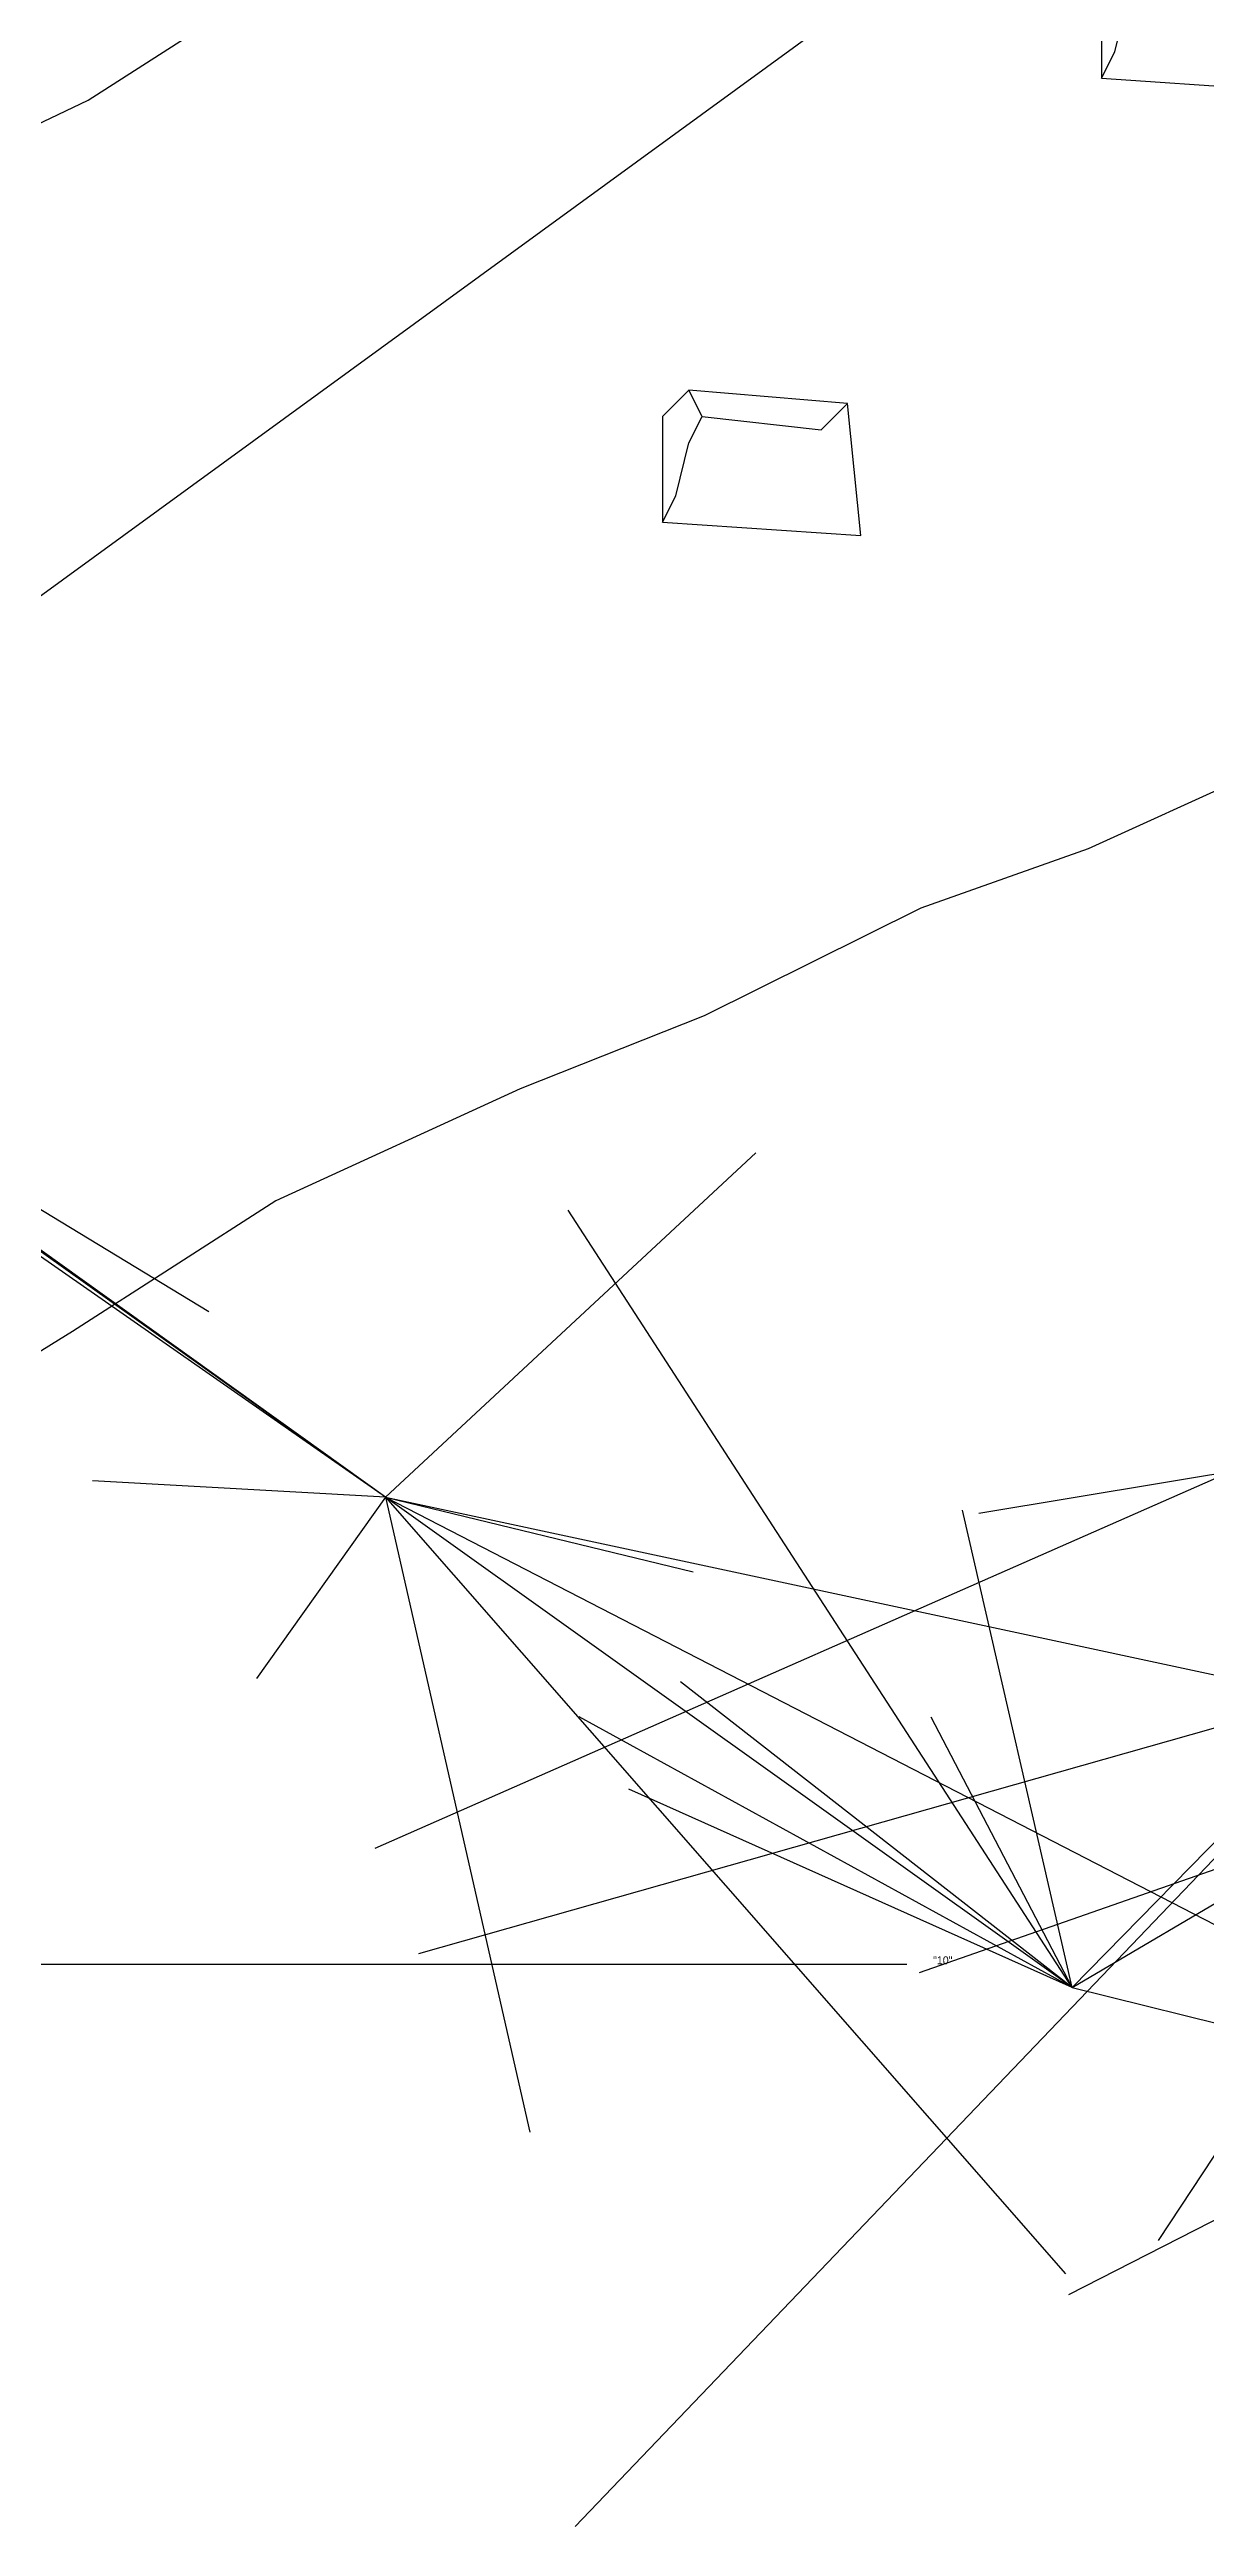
# Model space of a CAD drawing. Extents: x -76 to 350, y -173 to 110.
# Drawn here: x 151.3 to 195, y -172 to -78.3 of the extents above; entities that cross this region are included whole.
import ezdxf

# ---------------------------------------------------------------- set-up
doc = ezdxf.new("R2010")
doc.units = 0
for name, color, linetype in [('L_wall', 8, 'CONTINUOUS'), ('LEG', 1, 'CONTINUOUS'), ('POINT', 5, 'CONTINUOUS'), ('REF', 6, 'CONTINUOUS'), ('SPLAY', 2, 'CONTINUOUS')]:
    doc.layers.add(name, color=color, linetype=linetype)

# ---------------------------------------------------------------- blocks, each defined once
blk = doc.blocks.new('P_blocks')
at = {"layer": 'POINT'}
for p, q in [((-0.25, 0.3), (-0.35, 0.2)), ((0.35, 0.25), (-0.25, 0.3)), ((-0.2, 0.2), (-0.25, 0.3)), ((-0.35, 0.2), (-0.35, -0.2)), ((-0.25, 0.1), (-0.2, 0.2)), ((-0.2, 0.2), (0.25, 0.15)), ((0.25, 0.15), (0.35, 0.25)), ((0.4, -0.25), (0.35, 0.25)), ((-0.3, -0.1), (-0.25, 0.1)), ((-0.35, -0.2), (-0.3, -0.1)), ((-0.35, -0.2), (0.4, -0.25))]:
    blk.add_line(p, q, dxfattribs=at)

msp = doc.modelspace()

# ---------------------------------------------------------------- linework, layer by layer
at = {"layer": 'L_wall'}
for points in [[(102.47, -102.78), (109.24, -98.99), (118.67, -95.15), (126.99, -93.37), (132.68, -91.24), (139.65, -86.83), (146.8, -83.07), (152.76, -80.23), (157.66, -77.09), (163.28, -74.63), (169.74, -71.51), (174.56, -67.33), (180.32, -64.38), (185, -61.24), (190.44, -57.11)], [(219.74, -91.51), (213.81, -95.1), (208.24, -98.59), (201.73, -102.76), (196.59, -105.83), (190.6, -108.56), (184.27, -110.8), (176.07, -114.87), (169.11, -117.64), (159.86, -121.87), (152.17, -126.82), (141.48, -133.42), (134.88, -136.71), (128.19, -137.4), (121.17, -140), (115.29, -140.4), (110.21, -140.75), (105.76, -140.15)]]:
    msp.add_lwpolyline(points, dxfattribs=at)
at = {"layer": 'LEG'}
for p, q in [((99.34, -136.56), (197.14, -65.35)), ((164.01, -133.09), (135.71, -112.93)), ((219.11, -121.94), (189.99, -151.64)), ((189.99, -151.64), (164.01, -133.09))]:
    msp.add_line(p, q, dxfattribs=at)
at = {"layer": 'REF'}
msp.add_line((-16.27, -150.76), (183.73, -150.76), dxfattribs=at)
at = {"layer": 'SPLAY'}
for p, q in [((135.71, -112.93), (157.32, -126.06)), ((164.01, -133.09), (136.43, -113.34)), ((276.94, -118.7), (165.26, -150.36)), ((276.94, -118.7), (184.2, -151.08)), ((276.94, -118.7), (186.46, -133.7)), ((276.94, -118.7), (189.85, -163.27)), ((164.01, -133.09), (144.25, -119.31)), ((164.01, -133.09), (178.02, -120.06)), ((219.11, -121.94), (163.6, -146.38)), ((189.99, -151.64), (170.92, -122.23)), ((219.11, -121.94), (171.19, -172.03)), ((219.11, -121.94), (193.25, -161.21)), ((164.01, -133.09), (152.92, -132.47)), ((164.01, -133.09), (159.13, -139.95)), ((164.01, -133.09), (175.65, -135.91)), ((164.01, -133.09), (208.21, -155.87)), ((164.01, -133.09), (189.74, -162.47)), ((164.01, -133.09), (169.47, -157.11)), ((164.01, -133.09), (221.51, -145.41)), ((189.99, -151.64), (185.84, -133.58)), ((189.99, -151.64), (175.17, -140.07)), ((189.99, -151.64), (171.34, -141.4)), ((189.99, -151.64), (184.65, -141.41)), ((189.99, -151.64), (173.22, -144.14)), ((189.99, -151.64), (202.86, -144.05)), ((189.99, -151.64), (216.82, -158.3))]:
    msp.add_line(p, q, dxfattribs=at)

# ---------------------------------------------------------------- block references
at = {"layer": 'POINT', "xscale": 10, "yscale": 10, "rotation": 360}
for p in [(194.6, -77.4), (177.99, -94.2)]:
    msp.add_blockref('P_blocks', p, dxfattribs=at)

# ---------------------------------------------------------------- texts
at = {"layer": 'REF'}
msp.add_text('"10"', height=0.3, dxfattribs=at).set_placement((184.73, -150.76))

doc.saveas('drawing.dxf')
